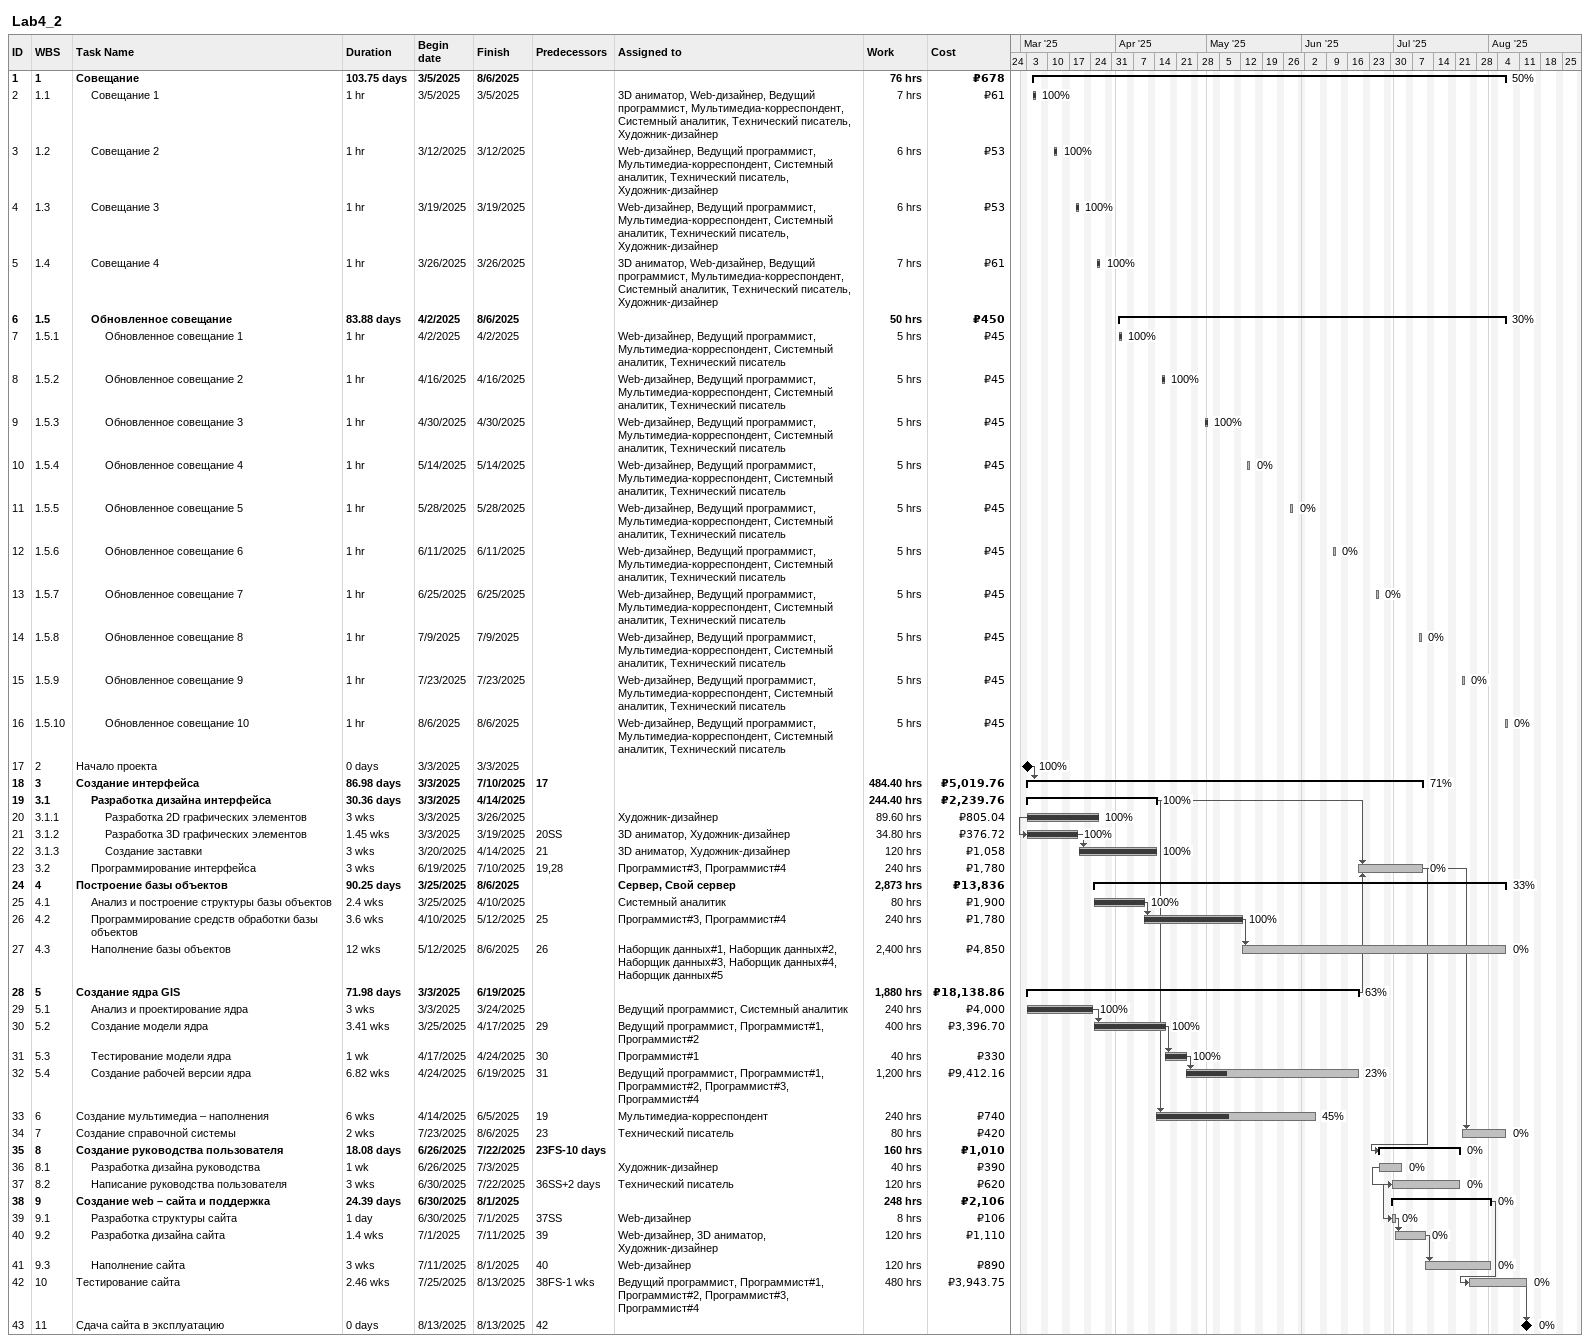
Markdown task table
Lab4_2

| ID | WBS | Task | Duration | Start | Finish | Predecessors | Resources | % complete | Work (h) | Cost (₽) |
|---|---|---|---|---|---|---|---|---|---|---|
| 1 | 1 | **Совещание** | 103.75d | 2025-03-05 | 2025-08-06 |  |  | 50 | 76 | 678 |
| 2 | 1.1 | Совещание 1 | 1h | 2025-03-05 | 2025-03-05 |  | 3D аниматор, Web-дизайнер, Ведущий программист, Мультимедиа-корреспондент, Системный аналитик, Технический писатель, Художник-дизайнер | 100 | 7 | 61 |
| 3 | 1.2 | Совещание 2 | 1h | 2025-03-12 | 2025-03-12 |  | Web-дизайнер, Ведущий программист, Мультимедиа-корреспондент, Системный аналитик, Технический писатель, Художник-дизайнер | 100 | 6 | 53 |
| 4 | 1.3 | Совещание 3 | 1h | 2025-03-19 | 2025-03-19 |  | Web-дизайнер, Ведущий программист, Мультимедиа-корреспондент, Системный аналитик, Технический писатель, Художник-дизайнер | 100 | 6 | 53 |
| 5 | 1.4 | Совещание 4 | 1h | 2025-03-26 | 2025-03-26 |  | 3D аниматор, Web-дизайнер, Ведущий программист, Мультимедиа-корреспондент, Системный аналитик, Технический писатель, Художник-дизайнер | 100 | 7 | 61 |
| 6 | 1.5 | **Обновленное совещание** | 83.88d | 2025-04-02 | 2025-08-06 |  |  | 30 | 50 | 450 |
| 7 | 1.5.1 | Обновленное совещание 1 | 1h | 2025-04-02 | 2025-04-02 |  | Web-дизайнер, Ведущий программист, Мультимедиа-корреспондент, Системный аналитик, Технический писатель | 100 | 5 | 45 |
| 8 | 1.5.2 | Обновленное совещание 2 | 1h | 2025-04-16 | 2025-04-16 |  | Web-дизайнер, Ведущий программист, Мультимедиа-корреспондент, Системный аналитик, Технический писатель | 100 | 5 | 45 |
| 9 | 1.5.3 | Обновленное совещание 3 | 1h | 2025-04-30 | 2025-04-30 |  | Web-дизайнер, Ведущий программист, Мультимедиа-корреспондент, Системный аналитик, Технический писатель | 100 | 5 | 45 |
| 10 | 1.5.4 | Обновленное совещание 4 | 1h | 2025-05-14 | 2025-05-14 |  | Web-дизайнер, Ведущий программист, Мультимедиа-корреспондент, Системный аналитик, Технический писатель | 0 | 5 | 45 |
| 11 | 1.5.5 | Обновленное совещание 5 | 1h | 2025-05-28 | 2025-05-28 |  | Web-дизайнер, Ведущий программист, Мультимедиа-корреспондент, Системный аналитик, Технический писатель | 0 | 5 | 45 |
| 12 | 1.5.6 | Обновленное совещание 6 | 1h | 2025-06-11 | 2025-06-11 |  | Web-дизайнер, Ведущий программист, Мультимедиа-корреспондент, Системный аналитик, Технический писатель | 0 | 5 | 45 |
| 13 | 1.5.7 | Обновленное совещание 7 | 1h | 2025-06-25 | 2025-06-25 |  | Web-дизайнер, Ведущий программист, Мультимедиа-корреспондент, Системный аналитик, Технический писатель | 0 | 5 | 45 |
| 14 | 1.5.8 | Обновленное совещание 8 | 1h | 2025-07-09 | 2025-07-09 |  | Web-дизайнер, Ведущий программист, Мультимедиа-корреспондент, Системный аналитик, Технический писатель | 0 | 5 | 45 |
| 15 | 1.5.9 | Обновленное совещание 9 | 1h | 2025-07-23 | 2025-07-23 |  | Web-дизайнер, Ведущий программист, Мультимедиа-корреспондент, Системный аналитик, Технический писатель | 0 | 5 | 45 |
| 16 | 1.5.10 | Обновленное совещание 10 | 1h | 2025-08-06 | 2025-08-06 |  | Web-дизайнер, Ведущий программист, Мультимедиа-корреспондент, Системный аналитик, Технический писатель | 0 | 5 | 45 |
| 17 | 2 | Начало проекта | 0d | 2025-03-03 | 2025-03-03 |  |  | 100 |  |  |
| 18 | 3 | **Создание интерфейса** | 86.98d | 2025-03-03 | 2025-07-10 | 17 |  | 71 | 484.40 | 5019.76 |
| 19 | 3.1 | **Разработка дизайна интерфейса** | 30.36d | 2025-03-03 | 2025-04-14 |  |  | 100 | 244.40 | 2239.76 |
| 20 | 3.1.1 | Разработка 2D графических элементов | 3w | 2025-03-03 | 2025-03-26 |  | Художник-дизайнер | 100 | 89.60 | 805.04 |
| 21 | 3.1.2 | Разработка 3D графических элементов | 1.45w | 2025-03-03 | 2025-03-19 | 20SS | 3D аниматор, Художник-дизайнер | 100 | 34.80 | 376.72 |
| 22 | 3.1.3 | Создание заставки | 3w | 2025-03-20 | 2025-04-14 | 21 | 3D аниматор, Художник-дизайнер | 100 | 120 | 1058 |
| 23 | 3.2 | Программирование интерфейса | 3w | 2025-06-19 | 2025-07-10 | 19, 28 | Программист#3, Программист#4 | 0 | 240 | 1780 |
| 24 | 4 | **Построение базы объектов** | 90.25d | 2025-03-25 | 2025-08-06 |  | Сервер, Свой сервер | 33 | 2873 | 13836 |
| 25 | 4.1 | Анализ и построение структуры базы объектов | 2.4w | 2025-03-25 | 2025-04-10 |  | Системный аналитик | 100 | 80 | 1900 |
| 26 | 4.2 | Программирование средств обработки базы объектов | 3.6w | 2025-04-10 | 2025-05-12 | 25 | Программист#3, Программист#4 | 100 | 240 | 1780 |
| 27 | 4.3 | Наполнение базы объектов | 12w | 2025-05-12 | 2025-08-06 | 26 | Наборщик данных#1, Наборщик данных#2, Наборщик данных#3, Наборщик данных#4, Наборщик данных#5 | 0 | 2400 | 4850 |
| 28 | 5 | **Создание ядра GIS** | 71.98d | 2025-03-03 | 2025-06-19 |  |  | 63 | 1880 | 18138.86 |
| 29 | 5.1 | Анализ и проектирование ядра | 3w | 2025-03-03 | 2025-03-24 |  | Ведущий программист, Системный аналитик | 100 | 240 | 4000 |
| 30 | 5.2 | Создание модели ядра | 3.41w | 2025-03-25 | 2025-04-17 | 29 | Ведущий программист, Программист#1, Программист#2 | 100 | 400 | 3396.70 |
| 31 | 5.3 | Тестирование модели ядра | 1w | 2025-04-17 | 2025-04-24 | 30 | Программист#1 | 100 | 40 | 330 |
| 32 | 5.4 | Создание рабочей версии ядра | 6.82w | 2025-04-24 | 2025-06-19 | 31 | Ведущий программист, Программист#1, Программист#2, Программист#3, Программист#4 | 23 | 1200 | 9412.16 |
| 33 | 6 | Создание мультимедиа – наполнения | 6w | 2025-04-14 | 2025-06-05 | 19 | Мультимедиа-корреспондент | 45 | 240 | 740 |
| 34 | 7 | Создание справочной системы | 2w | 2025-07-23 | 2025-08-06 | 23 | Технический писатель | 0 | 80 | 420 |
| 35 | 8 | **Создание руководства пользователя** | 18.08d | 2025-06-26 | 2025-07-22 | 23FS-10d |  | 0 | 160 | 1010 |
| 36 | 8.1 | Разработка дизайна руководства | 1w | 2025-06-26 | 2025-07-03 |  | Художник-дизайнер | 0 | 40 | 390 |
| 37 | 8.2 | Написание руководства пользователя | 3w | 2025-06-30 | 2025-07-22 | 36SS+2d | Технический писатель | 0 | 120 | 620 |
| 38 | 9 | **Создание web – сайта и поддержка** | 24.39d | 2025-06-30 | 2025-08-01 |  |  | 0 | 248 | 2106 |
| 39 | 9.1 | Разработка структуры сайта | 1d | 2025-06-30 | 2025-07-01 | 37SS | Web-дизайнер | 0 | 8 | 106 |
| 40 | 9.2 | Разработка дизайна сайта | 1.4w | 2025-07-01 | 2025-07-11 | 39 | Web-дизайнер, 3D аниматор, Художник-дизайнер | 0 | 120 | 1110 |
| 41 | 9.3 | Наполнение сайта | 3w | 2025-07-11 | 2025-08-01 | 40 | Web-дизайнер | 0 | 120 | 890 |
| 42 | 10 | Тестирование сайта | 2.46w | 2025-07-25 | 2025-08-13 | 38FS-1w | Ведущий программист, Программист#1, Программист#2, Программист#3, Программист#4 | 0 | 480 | 3943.75 |
| 43 | 11 | Сдача сайта в эксплуатацию | 0d | 2025-08-13 | 2025-08-13 | 42 |  | 0 |  |  |
